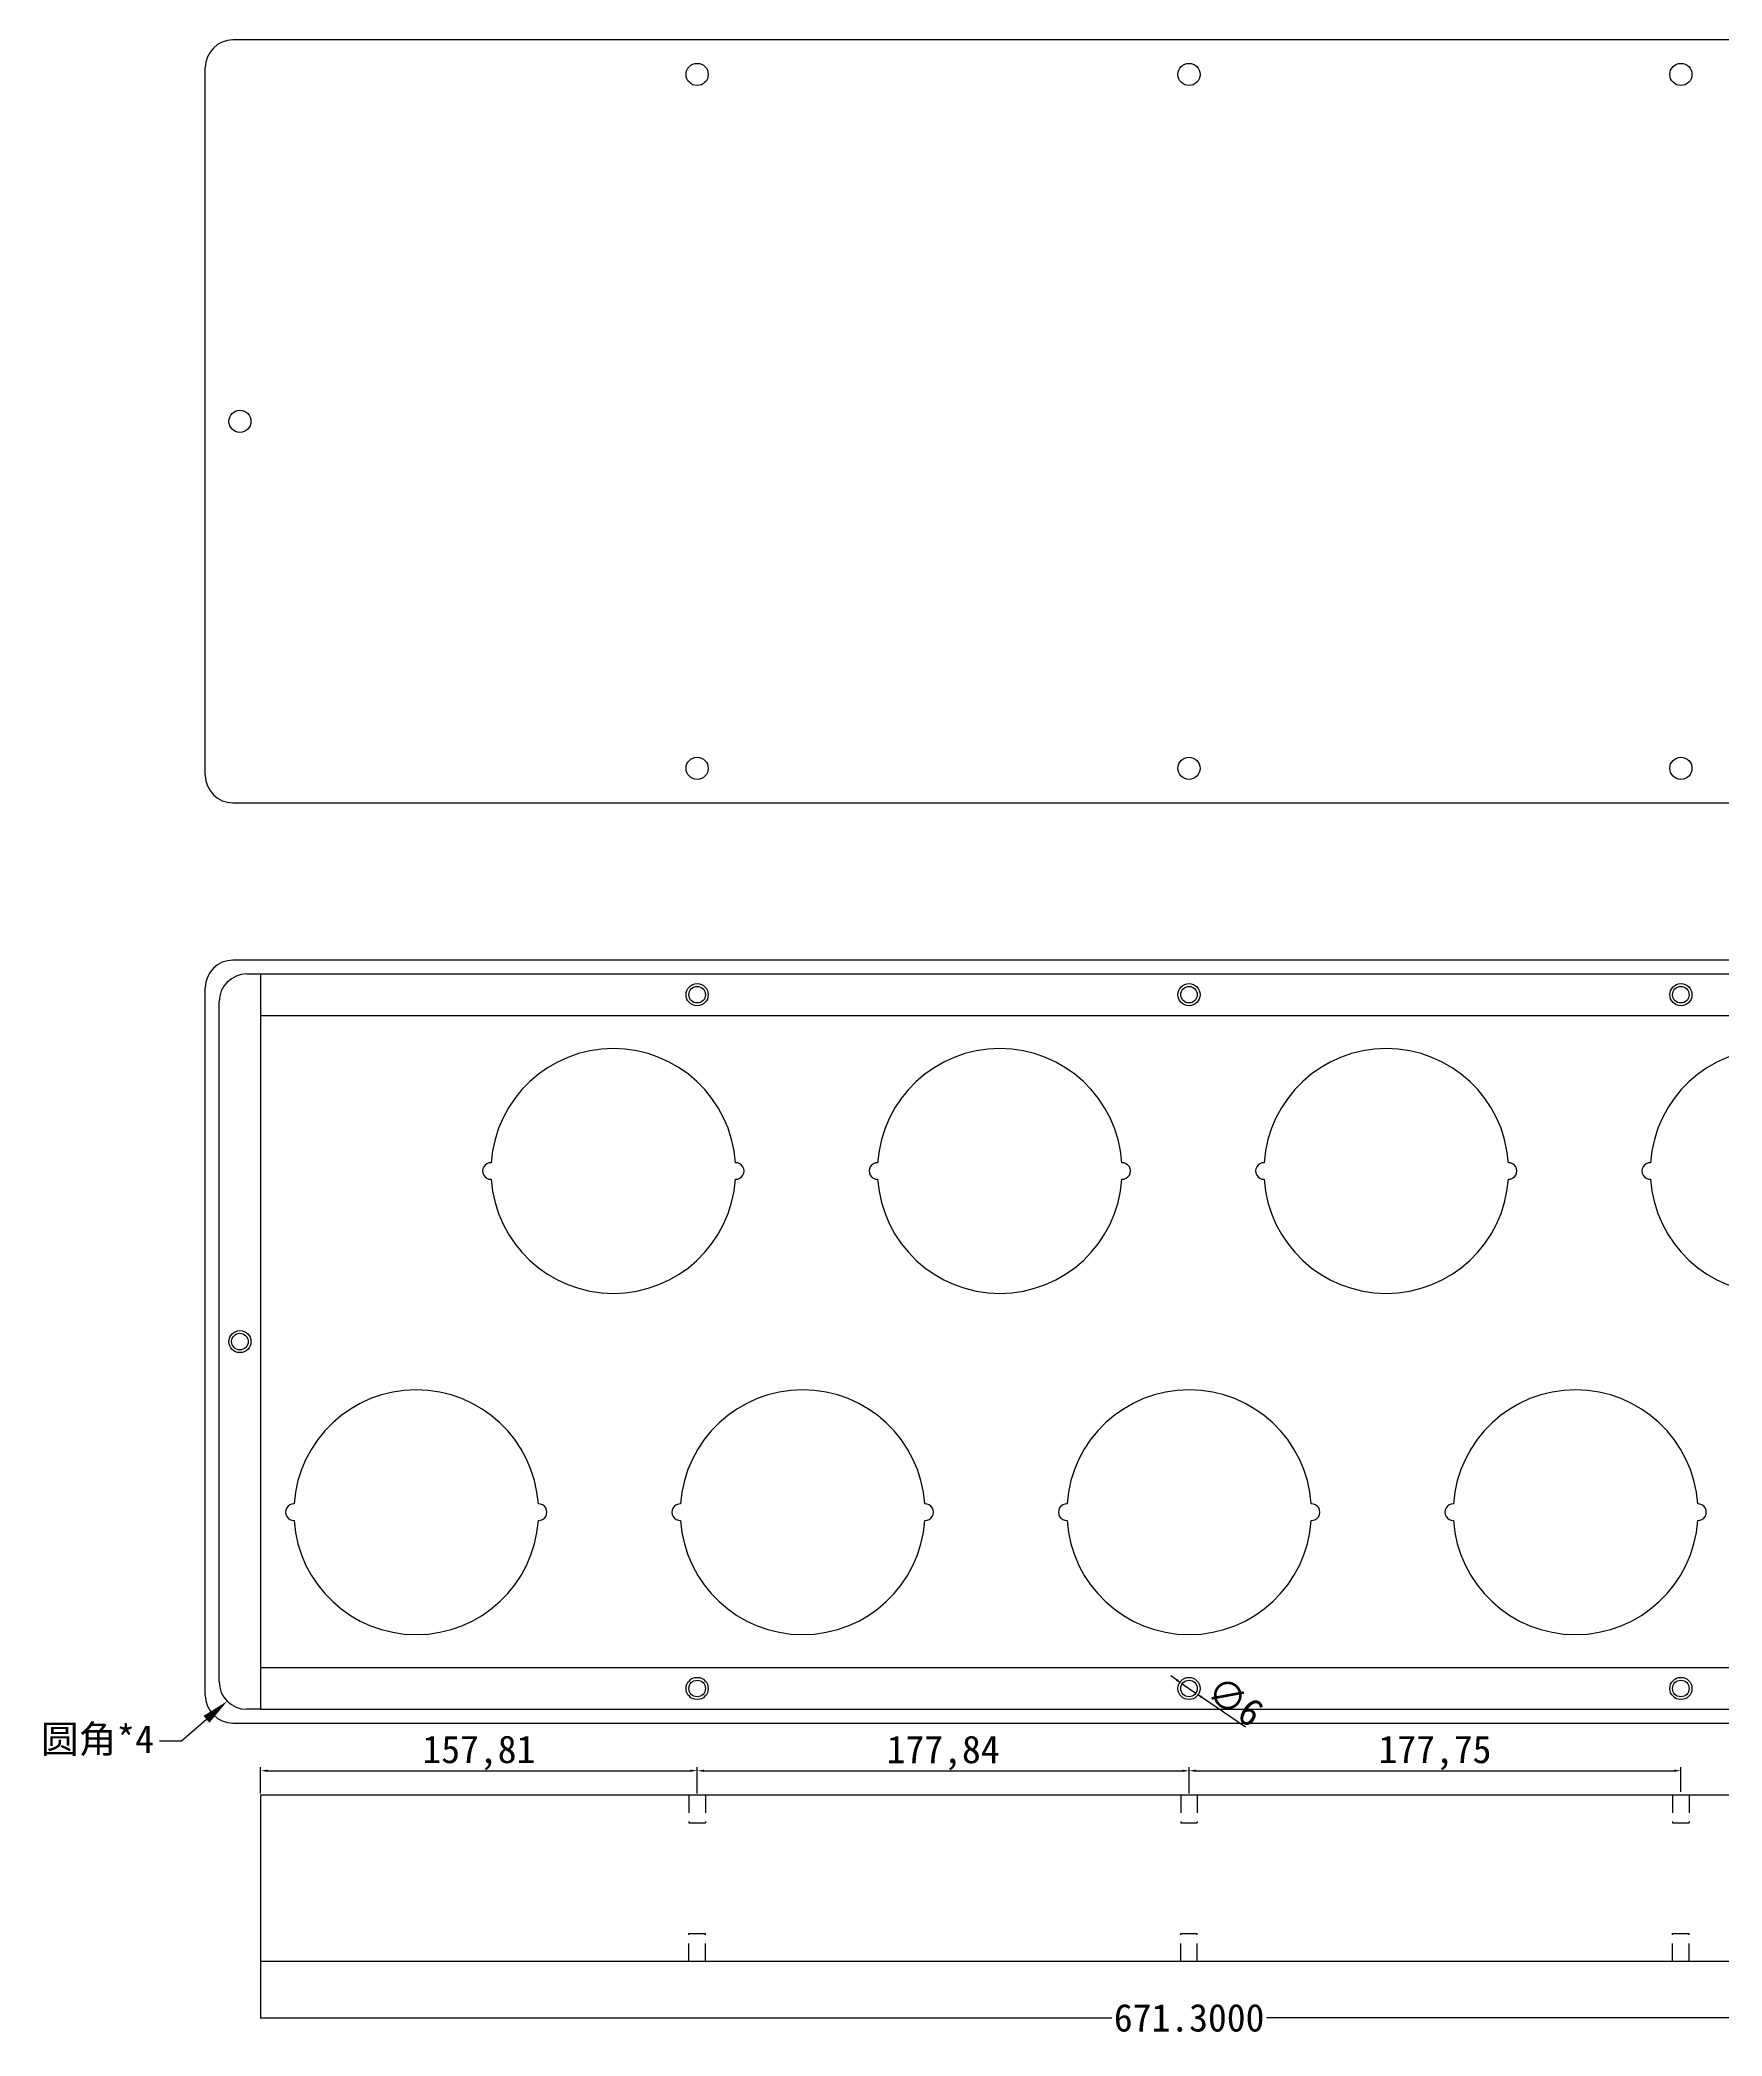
# Model space of a CAD drawing. Header units: millimetres. Extents: x 364 to 1453, y 311 to 1032.
# Drawn here: x 364 to 972, y 311 to 1032 of the extents above; entities that cross this region are included whole.
import ezdxf
from ezdxf import colors
from ezdxf.entities.mleader import LeaderData, LeaderLine
from ezdxf.math import Vec2, Vec3

# ---------------------------------------------------------------- set-up
doc = ezdxf.new("R2010")
doc.units = ezdxf.units.MM
doc.linetypes.add('DASHED2', pattern=[9.525, 6.35, -3.175])
doc.layers.add('图层1', color=42, linetype='Continuous')
doc.styles.get("Standard").update_dxf_attribs({"font": '', "height": 10})
doc.styles.get('Standard').set_extended_font_data('SimSun')
doc.dimstyles.new('ISO-25', dxfattribs={"dimtxt": 2.5, "dimasz": 2.5, "dimexe": 1.25, "dimexo": 0.625, "dimtad": 1, "dimtxsty": 'Standard', "dimcen": 2.5, "dimadec": 0, "dimazin": 0, "dimtfac": 1, "dimtmove": 0, "dimatfit": 3, "dimfxl": 1, "dimarcsym": 0})
doc.dimstyles.get("Standard").update_dxf_attribs({"dimtxt": 0.18, "dimasz": 0.18, "dimexe": 0.18, "dimexo": 0.0625, "dimgap": 0.09, "dimtad": 0, "dimtih": 1, "dimtoh": 1, "dimdec": 4, "dimzin": 0, "dimdsep": 46, "dimtxsty": 'Standard', "dimcen": 0.09, "dimadec": 0, "dimazin": 0, "dimtfac": 1, "dimtdec": 4, "dimtofl": 0, "dimtmove": 0, "dimatfit": 3, "dimfxl": 1, "dimtolj": 1, "dimtzin": 0, "dimarcsym": 0})

# ---------------------------------------------------------------- blocks, each defined once
blk = doc.blocks.new('*U1')
for centre, radius, start, end in [((0, 0), 44.25, 3.8852, 176.1148), ((-44.25, 0), 3, 88.0574, 271.9426), ((44.25, 0), 3, 268.0574, 91.9426), ((0, 0), 44.25, 183.8852, 356.1148)]:
    blk.add_arc(centre, radius, start, end)
blk = doc.blocks.new('*U2')
at = {"color": 0, "linetype": 'ByBlock', "lineweight": -2, "transparency": 16777216}
for p in [(0, 0), (139.7, 0), (279.4, 0), (419.1, 0), (558.8, 0)]:
    blk.add_blockref('*U1', p, dxfattribs=at)
blk = doc.blocks.new('*U6')
for centre, radius, start, end in [((0, 0), 44.25, 3.8852, 176.1148), ((-44.25, 0), 3, 88.0574, 271.9426), ((44.25, 0), 3, 268.0574, 91.9426), ((0, 0), 44.25, 183.8852, 356.1148)]:
    blk.add_arc(centre, radius, start, end)
blk = doc.blocks.new('*U7')
at = {"color": 0, "linetype": 'ByBlock', "lineweight": -2, "transparency": 16777216}
for p in [(0, 0), (139.7, 0), (279.4, 0), (419.1, 0)]:
    blk.add_blockref('*U6', p, dxfattribs=at)
blk = doc.blocks.new('*D12')
at = {"layer": 'Defpoints', "color": 0, "lineweight": -2, "transparency": 16777216}
for p, q in [((443.75, 337.6), (443.75, 316.93)), ((1115.05, 337.53), (1115.05, 316.93)), ((443.93, 317.11), (751.4, 317.11)), ((1114.87, 317.11), (807.4, 317.11))]:
    blk.add_line(p, q, dxfattribs=at)
at = {"layer": 'Defpoints', "color": 0, "transparency": 16777216}
for p in [(443.75, 337.66), (1115.05, 337.6), (1115.05, 317.11)]:
    blk.add_point(p, dxfattribs=at)
for points in [[(443.93, 317.14), (443.93, 317.08), (443.75, 317.11)], [(1114.87, 317.14), (1114.87, 317.08), (1115.05, 317.11)]]:
    blk.add_solid(points, dxfattribs=at)
at = {"layer": 'Defpoints', "color": 0, "transparency": 16777216, "insert": (779.4, 317.11), "char_height": 10, "attachment_point": 5}
blk.add_mtext('\\A1;671.3000', dxfattribs=at)
blk = doc.blocks.new('*D15')
at = {"layer": 'Defpoints', "color": 0, "lineweight": -2, "transparency": 16777216}
for p, q in [((443.75, 398.28), (443.75, 407.77)), ((446.25, 406.52), (599.06, 406.52)), ((601.56, 398.28), (601.56, 407.77))]:
    blk.add_line(p, q, dxfattribs=at)
at = {"layer": 'Defpoints', "color": 0, "transparency": 16777216}
for p in [(601.56, 406.52), (443.75, 397.66), (601.56, 397.66)]:
    blk.add_point(p, dxfattribs=at)
for points in [[(446.25, 406.93), (446.25, 406.1), (443.75, 406.52)], [(599.06, 406.93), (599.06, 406.1), (601.56, 406.52)]]:
    blk.add_solid(points, dxfattribs=at)
at = {"layer": 'Defpoints', "color": 0, "transparency": 16777216, "insert": (522.65, 412.98), "char_height": 10, "attachment_point": 5}
blk.add_mtext('157,81', dxfattribs=at)
blk = doc.blocks.new('*D16')
at = {"layer": 'Defpoints', "color": 0, "lineweight": -2, "transparency": 16777216}
for p, q in [((601.56, 398.28), (601.56, 407.74)), ((604.06, 406.49), (776.9, 406.49)), ((779.4, 398.28), (779.4, 407.74))]:
    blk.add_line(p, q, dxfattribs=at)
at = {"layer": 'Defpoints', "color": 0, "transparency": 16777216}
for p in [(779.4, 406.49), (601.56, 397.66), (779.4, 397.66)]:
    blk.add_point(p, dxfattribs=at)
for points in [[(604.06, 406.9), (604.06, 406.07), (601.56, 406.49)], [(776.9, 406.9), (776.9, 406.07), (779.4, 406.49)]]:
    blk.add_solid(points, dxfattribs=at)
at = {"layer": 'Defpoints', "color": 0, "transparency": 16777216, "insert": (690.48, 412.95), "char_height": 10, "attachment_point": 5}
blk.add_mtext('177,84', dxfattribs=at)
blk = doc.blocks.new('*D17')
at = {"layer": 'Defpoints', "color": 0, "lineweight": -2, "transparency": 16777216}
for p, q in [((779.4, 398.28), (779.4, 407.76)), ((781.9, 406.51), (954.65, 406.51)), ((957.15, 398.91), (957.15, 407.76))]:
    blk.add_line(p, q, dxfattribs=at)
at = {"layer": 'Defpoints', "color": 0, "transparency": 16777216}
for p in [(957.15, 406.51), (779.4, 397.66), (957.15, 398.28)]:
    blk.add_point(p, dxfattribs=at)
for points in [[(781.9, 406.93), (781.9, 406.1), (779.4, 406.51)], [(954.65, 406.93), (954.65, 406.1), (957.15, 406.51)]]:
    blk.add_solid(points, dxfattribs=at)
at = {"layer": 'Defpoints', "color": 0, "transparency": 16777216, "insert": (868.27, 412.98), "char_height": 10, "attachment_point": 5}
blk.add_mtext('177,75', dxfattribs=at)
blk = doc.blocks.new('*D20')
at = {"layer": 'Defpoints', "color": 0, "lineweight": -2, "transparency": 16777216}
for p, q in [((774.82, 439.37), (772.76, 440.78)), ((776.88, 437.95), (781.82, 434.55)), ((799.72, 422.24), (783.88, 433.13))]:
    blk.add_line(p, q, dxfattribs=at)
at = {"layer": 'Defpoints', "color": 0, "transparency": 16777216}
for p in [(776.88, 437.95), (781.82, 434.55)]:
    blk.add_point(p, dxfattribs=at)
for points in [[(775.05, 439.71), (774.58, 439.02), (776.88, 437.95)], [(784.12, 433.48), (783.65, 432.79), (781.82, 434.55)]]:
    blk.add_solid(points, dxfattribs=at)
at = {"layer": 'Defpoints', "color": 0, "transparency": 16777216, "insert": (796.02, 431.61), "char_height": 10, "attachment_point": 5, "rotation": 325.47837}
blk.add_mtext('∅6', dxfattribs=at)

msp = doc.modelspace()

# ---------------------------------------------------------------- linework, layer by layer
for p, q in [((1125.05, 1032.4519), (433.75, 1032.4519)), ((423.75, 766.54328), (423.75, 1022.4519)), ((433.75, 756.54328), (1125.05, 756.54328)), ((1125.05, 699.65862), (433.75, 699.65862)), ((423.75, 433.75), (423.75, 689.65862)), ((433.75, 423.75), (1125.05, 423.75))]:
    msp.add_line(p, q)
for centre in [(601.55, 1019.9519), (779.35, 1019.9519), (957.15, 1019.9519), (436.25, 894.49759), (601.55, 769.04328), (779.35, 769.04328), (957.15, 769.04328), (601.55, 687.15862), (779.35, 687.15862), (957.15, 687.15862), (436.25, 561.70431), (601.55, 436.25), (779.35, 436.25), (957.15, 436.25)]:
    msp.add_circle(centre, 4)
for centre, start, end in [((433.75, 1022.4519), 90, 180), ((433.75, 766.54328), 180, 270), ((433.75, 689.65862), 90, 180), ((433.75, 433.75), 180, 270)]:
    msp.add_arc(centre, 10, start, end)
at = {"layer": '图层1'}
for p, q in [((438.75, 694.65862), (443.74765, 694.65862)), ((443.75, 694.65862), (443.75, 428.75)), ((443.75, 694.65862), (1115.05, 694.65862)), ((428.75, 438.75), (428.75, 684.65862)), ((443.75, 679.65862), (1115.05, 679.65862)), ((1115.05, 443.75), (443.75, 443.75)), ((443.75, 428.75), (438.75, 428.75)), ((443.75, 428.75), (1115.05, 428.75)), ((1115.05, 397.65977), (443.75, 397.65977)), ((443.75, 397.65977), (443.75, 337.65977)), ((443.75, 337.65977), (1115.05, 337.65977))]:
    msp.add_line(p, q, dxfattribs=at)
at = {"layer": '图层1', "linetype": 'DASHED2'}
for p, q in [((598.55, 397.65977), (598.55, 387.65977)), ((604.55, 397.65977), (604.55, 387.65977)), ((776.35, 397.65977), (776.35, 387.65977)), ((782.35, 397.65977), (782.35, 387.65977)), ((954.15, 397.65977), (954.15, 387.65977)), ((960.15, 397.65977), (960.15, 387.65977)), ((598.55, 387.65977), (604.55, 387.65977)), ((776.35, 387.65977), (782.35, 387.65977)), ((954.15, 387.65977), (960.15, 387.65977)), ((598.55, 337.65977), (598.55, 347.65977)), ((598.55, 347.65977), (604.55, 347.65977)), ((604.55, 337.65977), (604.55, 347.65977)), ((776.35, 337.65977), (776.35, 347.65977)), ((776.35, 347.65977), (782.35, 347.65977)), ((782.35, 337.65977), (782.35, 347.65977)), ((954.15, 337.65977), (954.15, 347.65977)), ((954.15, 347.65977), (960.15, 347.65977)), ((960.15, 337.65977), (960.15, 347.65977))]:
    msp.add_line(p, q, dxfattribs=at)
at = {"layer": '图层1'}
for centre in [(601.55, 687.15862), (779.35, 687.15862), (957.15, 687.15862), (436.25, 561.70431), (601.55, 436.25), (779.35, 436.25), (957.15, 436.25)]:
    msp.add_circle(centre, 3, dxfattribs=at)
for centre, start, end in [((438.75, 684.65862), 90, 180), ((438.75, 438.75), 180, 270)]:
    msp.add_arc(centre, 10, start, end, dxfattribs=at)

# ---------------------------------------------------------------- block references
for name, p in [('*U7', (571.25, 623.40862)), ('*U2', (500, 500))]:
    msp.add_blockref(name, p)

# ---------------------------------------------------------------- dimensions: what is measured, and where the dimension line sits
at = {"layer": 'Defpoints'}
dim = msp.add_diameter_dim_2p(p1=(776.87826, 437.95015), p2=(781.82174, 434.54985), dimstyle='ISO-25', dxfattribs=at)
dim.commit()
dim.dimension.update_dxf_attribs({"geometry": '*D20', "text_midpoint": (796.0179, 431.61239)})
for base, p1, p2, dimstyle, picture, middle in [((601.55863, 406.51505), (443.75, 397.65977), (601.55863, 397.65977), 'ISO-25', '*D15', (522.65431, 412.97804)), ((779.4, 406.48501), (601.55863, 397.65977), (779.4, 397.65977), 'ISO-25', '*D16', (690.47931, 412.948)), ((957.15, 406.51292), (779.4, 397.65977), (957.15, 398.28477), 'ISO-25', '*D17', (868.275, 412.97591)), ((1115.05, 317.11093), (443.75, 337.65977), (1115.05, 337.59727), 'Standard', '*D12', (779.4, 317.11093))]:
    dim = msp.add_linear_dim(base=base, p1=p1, p2=p2, dimstyle=dimstyle, dxfattribs=at)
    dim.commit()
    dim.dimension.update_dxf_attribs({"geometry": picture, "text_midpoint": middle})

# ---------------------------------------------------------------- leaders
ml = msp.add_multileader_mtext('Standard', dxfattribs=at)
ml.set_content('圆角*4', color=256)
ml.set_leader_properties()
ml.build(insert=Vec2(0, 0))
ml.multileader.update_dxf_attribs({"arrow_head_size": 10})
ctx = ml.context
ctx.base_point, ctx.char_height, ctx.arrow_head_size, ctx.plane_origin = Vec3(362.52771, 417.21365), 10, 10, Vec3(431.67893, 431.67893)
ctx.text_align_type = 2
notes = []
notes.append((ctx, [(0, (1, 1, 0), (415.1981, 417.21365), (-1, 0), 8, [(0, [(431.67893, 431.67893)], 0, [])])]))
ctx.mtext.insert, ctx.mtext.alignment, ctx.mtext.flow_direction = Vec3(405.1981, 422.96784), 3, 5
for ctx, leaders in notes:
    for number, flags, end, landing, length, lines in leaders:
        leader = LeaderData()
        leader.index, (leader.has_last_leader_line, leader.has_dogleg_vector, leader.attachment_direction) = number, flags
        leader.last_leader_point, leader.dogleg_vector, leader.dogleg_length = Vec3(end), Vec3(landing), length
        for number, points, colour, breaks in lines:
            line = LeaderLine()
            line.index, line.vertices, line.color, line.breaks = number, Vec3.list(points), colors.encode_raw_color(colour), breaks
            leader.lines.append(line)
        ctx.leaders.append(leader)

doc.saveas('drawing.dxf')
